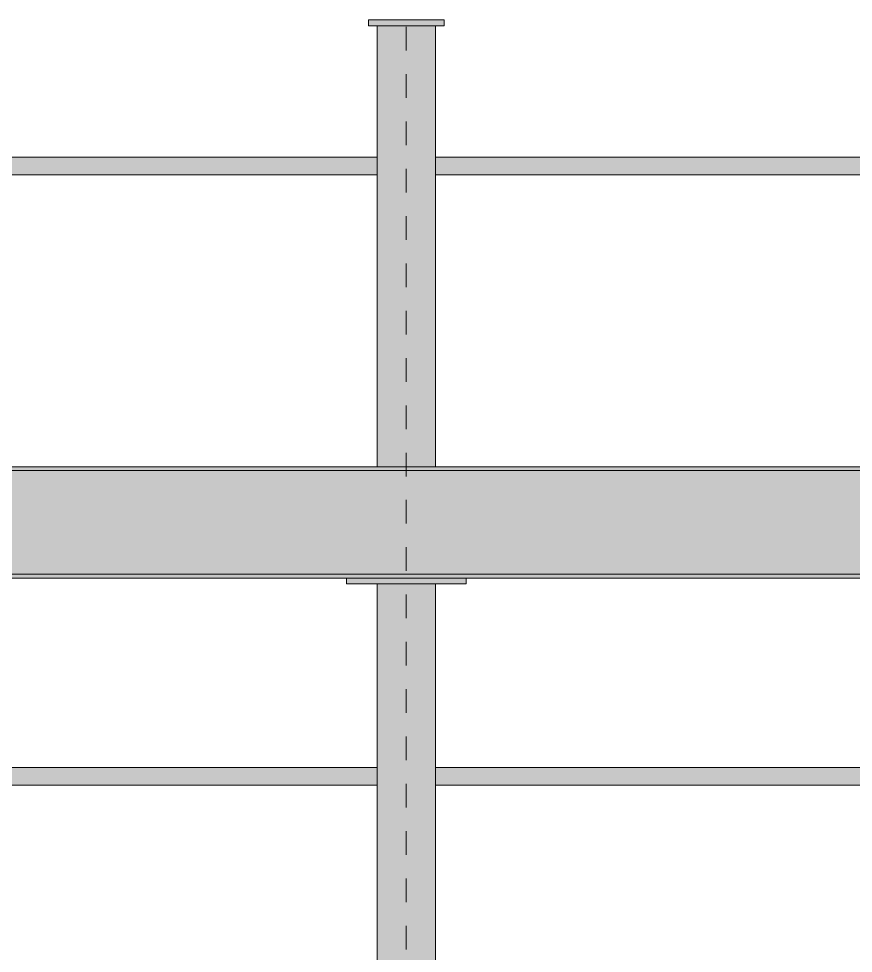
# Model space of a CAD drawing. Header units: metres. Extents: x -5 to 264, y -2 to 18.
# Drawn here: x 4.361 to 7.891, y 8.083 to 12.035 of the extents above; entities that cross this region are included whole.
import ezdxf

# ---------------------------------------------------------------- set-up
doc = ezdxf.new("R2010")
doc.units = ezdxf.units.M
doc.linetypes.add('Grid Line', pattern=[0.022225, 0.0127, -0.003175, 0.003175, -0.003175])
for name, color, linetype, lineweight in [('A-GENM', 7, 'Continuous', 5), ('A-GLAZ-CWMG', 7, 'Continuous', 5), ('S-BEAM', 7, 'Continuous', 5)]:
    doc.layers.add(name, color=color, linetype=linetype, lineweight=lineweight)
for name, color, linetype, lineweight, true_color in [('A-GENM-2', 7, 'Continuous', 5, 0xe9e9e9), ('A-GLAZ-CWMG-1', 7, 'Continuous', 5, 0xe9e9e9), ('S-BEAM-1', 7, 'Continuous', 5, 0xe9e9e9), ('S-GRID-3', 9, 'Grid Line', 5, 0x808080)]:
    doc.layers.add(name, color=color, linetype=linetype, lineweight=lineweight, true_color=true_color)

# ---------------------------------------------------------------- blocks, each defined once
blk = doc.blocks.new('PILAR - PILAR-V1-CORTE A_A')
at = {"layer": 'A-GENM-2'}
for points in [[(5.9894, 12.005), (6.16, 12.005), (6.16, 12.03), (5.84, 12.03), (5.84, 12.005)], [(6.0144, 10.14), (6.123, 10.14), (6.123, 12.005), (5.877, 12.005), (5.8777, 10.14), (6.0108, 10.14)], [(5.9894, 9.645), (6.2525, 9.645), (6.2525, 9.67), (5.7475, 9.67), (5.7475, 9.645), (5.9629, 9.645)]]:
    blk.add_hatch(color=256, dxfattribs=at).paths.add_polyline_path(points)
h = blk.add_hatch(color=256, dxfattribs=at)
h.paths.add_polyline_path([(5.877, 0.055), (6.123, 0.055), (6.123, 9.645), (5.877, 9.645), (5.877, 0.0658)])
h.paths.add_polyline_path([(5.9937, 1.84), (5.9935, 2.0173), (5.91, 2.0173), (5.91, 2.03), (6.09, 2.03), (6.09, 2.0173), (6.0063, 2.0173), (6.0063, 1.84), (5.9941, 1.84)])
h.paths.add_polyline_path([(5.9937, 3.64), (5.9937, 3.8173), (5.91, 3.8173), (5.91, 3.83), (6.09, 3.83), (6.09, 3.8173), (6.0063, 3.8173), (6.0063, 3.64), (6, 3.64)])
h.paths.add_polyline_path([(5.9937, 5.44), (5.9937, 5.6173), (5.91, 5.6173), (5.91, 5.63), (6.09, 5.63), (6.09, 5.6173), (6.0063, 5.6173), (6.0063, 5.44), (6, 5.44)])
at = {"layer": 'A-GENM'}
for p, q in [((5.84, 12.03), (6.16, 12.03)), ((5.84, 12.005), (5.84, 12.03)), ((6.16, 12.03), (6.16, 12.005)), ((6.16, 12.005), (5.84, 12.005)), ((5.877, 12.005), (5.877, 10.14)), ((6.123, 10.14), (6.123, 12.005)), ((5.7475, 9.67), (6.2525, 9.67)), ((5.7475, 9.645), (5.7475, 9.67)), ((6.2525, 9.645), (5.7475, 9.645)), ((5.877, 9.645), (5.877, 0.055)), ((6.123, 0.055), (6.123, 9.645)), ((6.2525, 9.67), (6.2525, 9.645))]:
    blk.add_line(p, q, dxfattribs=at)
blk = doc.blocks.new('M_W-Wide Flange - 47x25 2-4775818-CORTE A_A')
at = {"layer": 'S-BEAM-1'}
h = blk.add_hatch(color=256, dxfattribs=at)
h.paths.add_polyline_path([(0.123, 10.124), (38.9327, 10.124), (38.9327, 10.14), (0.123, 10.14)])
h.paths.add_polyline_path([(78.16, 10.124), (78.16, 10.14), (78.123, 10.14), (78.123, 10.124)])
h.paths.add_polyline_path([(77.877, 10.124), (77.877, 10.14), (39.5327, 10.14), (39.5327, 10.124), (77.8197, 10.124)])
h = blk.add_hatch(color=256, dxfattribs=at)
h.paths.add_polyline_path([(0.123, 10.113), (38.9327, 10.1144), (38.9327, 10.124), (0.123, 10.1225), (0.123, 10.1158)])
h.paths.add_polyline_path([(40.7392, 10.113), (77.877, 10.113), (77.877, 10.124), (39.5327, 10.1225), (39.5327, 10.113)])
h.paths.add_polyline_path([(78.16, 10.113), (78.16, 10.124), (78.123, 10.1225), (78.123, 10.113)])
h = blk.add_hatch(color=256, dxfattribs=at)
h.paths.add_polyline_path([(42.2224, 9.697), (77.877, 9.697), (77.877, 10.113), (39.5327, 10.113), (39.5327, 9.697), (42.1164, 9.697)])
h.paths.add_polyline_path([(0.1624, 9.697), (38.9327, 9.697), (38.9327, 10.113), (0.123, 10.113), (0.123, 9.697)])
h.paths.add_polyline_path([(78.16, 9.697), (78.16, 10.113), (78.123, 10.113), (78.123, 9.697), (78.1375, 9.697)])
h = blk.add_hatch(color=256, dxfattribs=at)
h.paths.add_polyline_path([(55.9952, 9.686), (77.877, 9.6875), (77.877, 9.697), (39.5327, 9.6956), (39.5327, 9.686), (54.3, 9.686)])
h.paths.add_polyline_path([(78.16, 9.686), (78.16, 9.697), (78.123, 9.697), (78.123, 9.686), (78.1375, 9.686)])
h.paths.add_polyline_path([(36.0776, 9.686), (38.9327, 9.6875), (38.9327, 9.697), (0.123, 9.697), (0.123, 9.686), (36.0246, 9.686)])
h = blk.add_hatch(color=256, dxfattribs=at)
h.paths.add_polyline_path([(78.16, 9.67), (78.16, 9.686), (78.123, 9.686), (78.123, 9.67), (78.1375, 9.67)])
h.paths.add_polyline_path([(0.1624, 9.67), (38.9327, 9.67), (38.9327, 9.686), (0.123, 9.686), (0.123, 9.67)])
h.paths.add_polyline_path([(77.877, 9.67), (77.877, 9.686), (39.5327, 9.686), (39.5327, 9.67), (77.8197, 9.67)])
at = {"layer": 'S-BEAM'}
for p, q in [((0.123, 10.14), (38.9327, 10.14)), ((0.123, 10.124), (38.9327, 10.124)), ((0.123, 9.686), (38.9327, 9.686)), ((0.2525, 9.67), (5.7475, 9.67)), ((6.2525, 9.67), (11.7475, 9.67))]:
    blk.add_line(p, q, dxfattribs=at)
blk = doc.blocks.new('Rectangular Mullion - Perfil C 200 RETO-4760855-CORTE A_A')
at = {"layer": 'A-GLAZ-CWMG-1'}
h = blk.add_hatch(color=256, dxfattribs=at)
h.paths.add_polyline_path([(37.3489, 11.375), (41.877, 11.375), (41.877, 11.45), (36.123, 11.45), (36.123, 11.375), (36.5014, 11.375)])
h.paths.add_polyline_path([(78.3866, 11.375), (78.3866, 11.45), (78.123, 11.45), (78.123, 11.375), (78.2435, 11.375)])
h.paths.add_polyline_path([(-0.3866, 11.375), (-0.123, 11.375), (-0.123, 11.45), (-0.3866, 11.45), (-0.3866, 11.3785)])
h.paths.add_polyline_path([(35.8657, 11.375), (35.877, 11.375), (35.877, 11.45), (30.123, 11.45), (30.123, 11.375), (35.6538, 11.375)])
h.paths.add_polyline_path([(77.877, 11.375), (77.877, 11.45), (72.123, 11.45), (72.123, 11.375), (77.8197, 11.375)])
h.paths.add_polyline_path([(0.123, 11.375), (5.877, 11.375), (5.877, 11.45), (0.123, 11.45), (0.123, 11.4463)])
h.paths.add_polyline_path([(71.877, 11.375), (71.877, 11.45), (66.123, 11.45), (66.123, 11.375), (71.6749, 11.375)])
h.paths.add_polyline_path([(6.123, 11.375), (11.877, 11.375), (11.877, 11.45), (6.123, 11.45)])
h.paths.add_polyline_path([(65.877, 11.375), (65.877, 11.45), (60.123, 11.45), (60.123, 11.375), (65.742, 11.375)])
h.paths.add_polyline_path([(12.123, 11.375), (17.877, 11.375), (17.877, 11.45), (12.123, 11.45), (12.123, 11.4463)])
h.paths.add_polyline_path([(59.877, 11.375), (59.877, 11.45), (54.123, 11.45), (54.123, 11.375), (59.8092, 11.375)])
h.paths.add_polyline_path([(18.123, 11.375), (23.877, 11.375), (23.877, 11.45), (18.123, 11.45)])
h.paths.add_polyline_path([(53.877, 11.375), (53.8763, 11.45), (48.123, 11.45), (48.123, 11.375), (53.8763, 11.375)])
h.paths.add_polyline_path([(24.123, 11.375), (29.877, 11.375), (29.877, 11.45), (24.123, 11.45)])
h.paths.add_polyline_path([(47.877, 11.375), (47.877, 11.45), (42.123, 11.45), (42.123, 11.375), (47.5196, 11.375)])
at = {"layer": 'A-GLAZ-CWMG'}
for p, q in [((5.8772, 11.45), (0.123, 11.45)), ((11.8772, 11.45), (6.123, 11.45)), ((5.8772, 11.375), (0.123, 11.375)), ((11.8772, 11.375), (6.123, 11.375))]:
    blk.add_line(p, q, dxfattribs=at)
blk = doc.blocks.new('Rectangular Mullion - Perfil C 200 RETO-4760858-CORTE A_A')
at = {"layer": 'A-GLAZ-CWMG-1'}
h = blk.add_hatch(color=256, dxfattribs=at)
h.paths.add_polyline_path([(36.5014, 8.7939), (41.877, 8.7939), (41.877, 8.8689), (36.123, 8.8689), (36.123, 8.7939)])
h.paths.add_polyline_path([(35.877, 8.7939), (35.877, 8.8689), (30.123, 8.8689), (30.123, 8.7939), (35.8657, 8.7939)])
h.paths.add_polyline_path([(-0.3866, 8.7939), (-0.123, 8.7939), (-0.123, 8.8689), (-0.3866, 8.8689), (-0.3866, 8.7974)])
h.paths.add_polyline_path([(0.123, 8.7939), (5.877, 8.7939), (5.877, 8.8689), (0.123, 8.8689)])
h.paths.add_polyline_path([(29.877, 8.7939), (29.877, 8.8689), (24.123, 8.8689), (24.123, 8.7939), (29.7209, 8.7939)])
h.paths.add_polyline_path([(6.123, 8.7939), (11.877, 8.7939), (11.877, 8.8689), (6.123, 8.8689)])
h.paths.add_polyline_path([(23.877, 8.7939), (23.877, 8.8689), (18.123, 8.8689), (18.123, 8.7939), (23.788, 8.7939)])
h.paths.add_polyline_path([(17.877, 8.7939), (17.877, 8.8689), (12.123, 8.8689), (12.123, 8.7939), (17.8551, 8.7939)])
h.paths.add_polyline_path([(59.8092, 8.7939), (59.877, 8.7939), (59.877, 8.8689), (54.123, 8.8689), (54.123, 8.7939), (59.3854, 8.7939)])
h.paths.add_polyline_path([(60.123, 8.7939), (65.877, 8.7939), (65.877, 8.8689), (60.123, 8.8689)])
h.paths.add_polyline_path([(53.877, 8.7939), (53.8763, 8.8689), (48.123, 8.8689), (48.123, 8.7939), (53.8763, 8.7939)])
h.paths.add_polyline_path([(66.123, 8.7939), (71.877, 8.7939), (71.877, 8.8689), (66.123, 8.8689)])
h.paths.add_polyline_path([(47.877, 8.7939), (47.877, 8.8689), (42.123, 8.8689), (42.123, 8.7939), (47.7315, 8.7939)])
h.paths.add_polyline_path([(72.123, 8.7939), (77.877, 8.7939), (77.877, 8.8689), (72.123, 8.8689)])
h.paths.add_polyline_path([(78.123, 8.7939), (78.3866, 8.7939), (78.3866, 8.8689), (78.123, 8.8689)])
at = {"layer": 'A-GLAZ-CWMG'}
for p, q in [((5.877, 8.8689), (0.123, 8.8689)), ((11.877, 8.8689), (6.123, 8.8689)), ((5.877, 8.7939), (0.123, 8.7939)), ((11.877, 8.7939), (6.123, 8.7939))]:
    blk.add_line(p, q, dxfattribs=at)

msp = doc.modelspace()

# ---------------------------------------------------------------- linework, layer by layer
at = {"layer": 'S-GRID-3'}
msp.add_line((6, 0.1), (6, 17.0155), dxfattribs=at)

# ---------------------------------------------------------------- block references
at = {"layer": 'A-GENM'}
msp.add_blockref('PILAR - PILAR-V1-CORTE A_A', (0, 0), dxfattribs=at)
at = {"layer": 'A-GLAZ-CWMG'}
for name in ['Rectangular Mullion - Perfil C 200 RETO-4760855-CORTE A_A', 'Rectangular Mullion - Perfil C 200 RETO-4760858-CORTE A_A']:
    msp.add_blockref(name, (0, 0), dxfattribs=at)
at = {"layer": 'S-BEAM'}
msp.add_blockref('M_W-Wide Flange - 47x25 2-4775818-CORTE A_A', (0, 0), dxfattribs=at)

doc.saveas('drawing.dxf')
